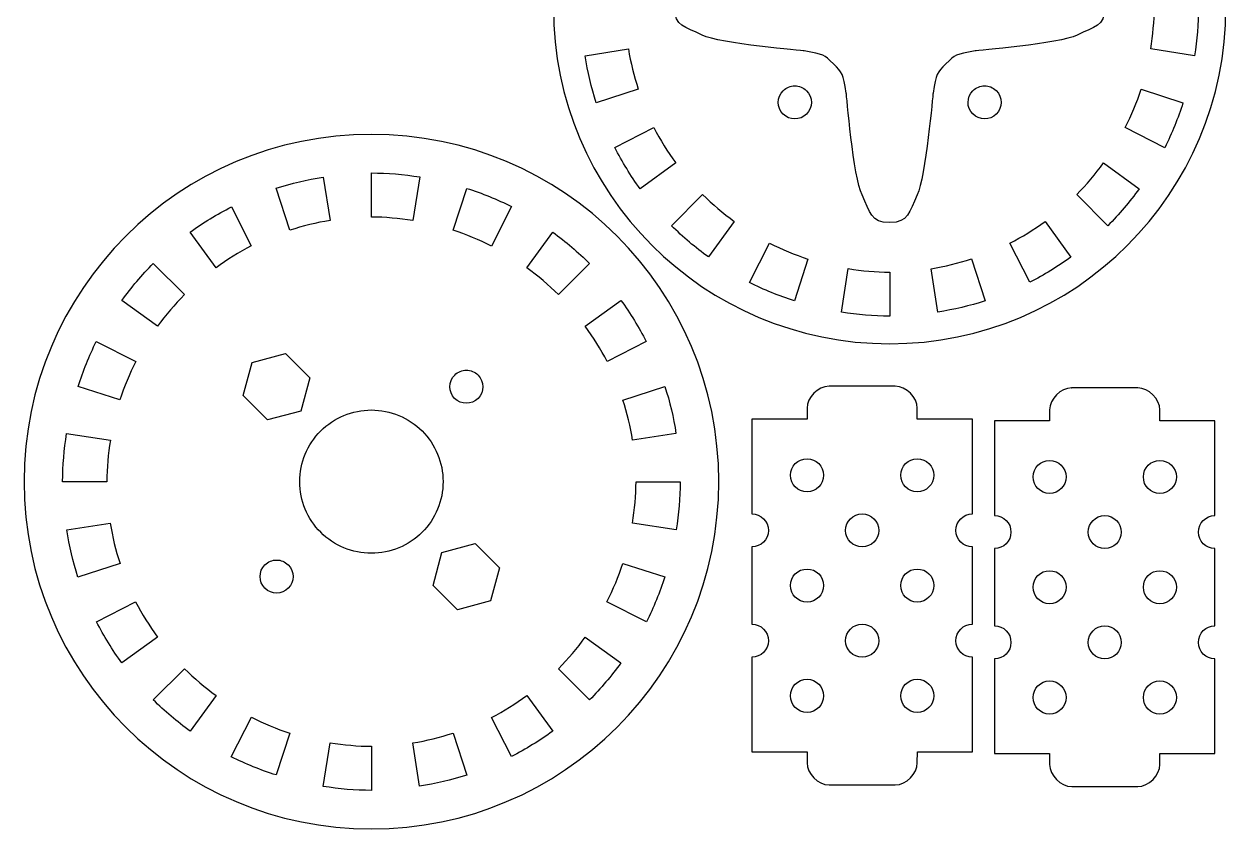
# Model space of a CAD drawing. Extents: x 3 to 308, y -74 to 94.
# Drawn here: x 10.8 to 119.8, y -73.8 to -0.8 of the extents above; entities that cross this region are included whole.
import ezdxf

# ---------------------------------------------------------------- set-up
doc = ezdxf.new("R2010")
doc.units = 0
doc.layers.add('Opaque', color=7, linetype='CONTINUOUS')

msp = doc.modelspace()

# ---------------------------------------------------------------- linework, layer by layer
at = {"layer": 'Opaque', "color": 7}
for p, q in [((61.704559, -3.723911), (65.635265, -3.101018)), ((116.964968, -3.726648), (113.000621, -3.098817)), ((80.722301, -6.453507), (80.723684, -6.453507)), ((80.723684, -6.453507), (80.723684, -6.453507)), ((97.932325, -6.449669), (97.932042, -6.449669)), ((66.528781, -6.756134), (62.712713, -7.995824)), ((112.137416, -6.761101), (115.922608, -7.991393)), ((112.137416, -6.761101), (112.137416, -6.761101)), ((42.32529, -10.852299), (42.32529, -10.852299)), ((64.403309, -12.047798), (67.942658, -10.244765)), ((114.273923, -12.061034), (110.688261, -10.233758)), ((69.933086, -13.439069), (66.696364, -15.790545)), ((108.72264, -13.441807), (111.950556, -15.787243)), ((108.72264, -13.441807), (108.72264, -13.441807)), ((37.950309, -14.7301), (38.573174, -18.660815)), ((37.950309, -14.7301), (37.950309, -14.7301)), ((42.32529, -18.351031), (42.32529, -14.351414)), ((42.32529, -14.351414), (42.32529, -14.351414)), ((49.73749, -19.540002), (50.967245, -15.754256)), ((50.967245, -15.754256), (50.967245, -15.754256)), ((69.539527, -19.135857), (72.366152, -16.309241)), ((109.112332, -19.135857), (106.285707, -16.309241)), ((29.626955, -17.428847), (29.626955, -17.428847)), ((75.233586, -18.746165), (72.88815, -21.974081)), ((103.415536, -18.742298), (105.767011, -21.97902)), ((103.415536, -18.742298), (103.415536, -18.742298)), ((56.417662, -22.954231), (58.763069, -19.726314)), ((58.763069, -19.726314), (58.763069, -19.726314)), ((76.614923, -24.296883), (78.441663, -20.711786)), ((102.024265, -24.272076), (100.220695, -20.732727)), ((22.538859, -22.565072), (22.538859, -22.565072)), ((81.914323, -22.160941), (80.684539, -25.946133)), ((96.733162, -22.146604), (97.972287, -25.962672)), ((96.733162, -22.146604), (96.733162, -22.146604)), ((84.948183, -26.987929), (85.576015, -23.024682)), ((89.32593, -23.34935), (89.32593, -27.348975)), ((93.70091, -26.97029), (93.078046, -23.040119)), ((22.928016, -28.258575), (19.700099, -25.913706)), ((61.718134, -28.261883), (64.954884, -25.910399)), ((64.954884, -25.910399), (64.954884, -25.910399)), ((17.377297, -29.63992), (17.377297, -29.63992)), ((30.705665, -34.547942), (31.509885, -31.548228)), ((31.509885, -31.548228), (34.522297, -30.731327)), ((34.522297, -30.731327), (36.729896, -32.938945)), ((34.522297, -30.731327), (34.522297, -30.731327)), ((50.93558, -32.243316), (50.936934, -32.24331)), ((50.936934, -32.24331), (50.936934, -32.24331)), ((36.729896, -32.938945), (35.919071, -35.9574)), ((65.122439, -34.945368), (68.938507, -33.705684)), ((68.938507, -33.705684), (68.938507, -33.705684)), ((89.829809, -33.69924), (83.829821, -33.69924)), ((83.829821, -33.69924), (83.83095, -33.69924)), ((32.913292, -36.755561), (30.705665, -34.547942)), ((111.829822, -33.849595), (105.829834, -33.849595)), ((105.829834, -33.849595), (105.830963, -33.849595)), ((35.919071, -35.9574), (32.913292, -36.755561)), ((42.32529, -35.850463), (42.32529, -35.850463)), ((81.831152, -35.699052), (81.834538, -36.697853)), ((91.833531, -36.697853), (91.830144, -35.699052)), ((103.831164, -35.849408), (103.834551, -36.848206)), ((113.833543, -36.848209), (113.830156, -35.849408)), ((81.834538, -36.697853), (76.828396, -36.697853)), ((76.828396, -36.697853), (76.828396, -45.274764)), ((96.825336, -36.697853), (91.833531, -36.697853)), ((96.825336, -39.774185), (96.825336, -36.697853)), ((103.834551, -36.848206), (98.828408, -36.848206)), ((98.828408, -36.848206), (98.828408, -45.425117)), ((118.825349, -36.848209), (113.833543, -36.848209)), ((118.825349, -39.924538), (118.825349, -36.848209)), ((14.686252, -37.974848), (14.686252, -37.974848)), ((81.829487, -40.274139), (81.829487, -40.274139)), ((91.830737, -40.274139), (91.830737, -40.274139)), ((96.828158, -39.774185), (96.825336, -39.774185)), ((96.828158, -45.274214), (96.828158, -39.774185)), ((118.828171, -39.924538), (118.825349, -39.924538)), ((118.828171, -45.42457), (118.828171, -39.924538)), ((103.829499, -40.424492), (103.829499, -40.424492)), ((113.830749, -40.424492), (113.830749, -40.424492)), ((66.325214, -42.3526), (66.325214, -42.3526)), ((86.830126, -45.274764), (86.830126, -45.274764)), ((108.830138, -45.425117), (108.830138, -45.425117)), ((14.703891, -46.727595), (18.634597, -46.104722)), ((18.634597, -46.104722), (18.634597, -46.104722)), ((69.964328, -46.730352), (66.000545, -46.102518)), ((48.723804, -48.762129), (51.735651, -47.945229)), ((51.735651, -47.945229), (53.943814, -50.152847)), ((51.735651, -47.945229), (51.735651, -47.945229)), ((47.919584, -51.761844), (48.723804, -48.762129)), ((76.828396, -48.273375), (76.828396, -55.276014)), ((96.828158, -55.275464), (96.828158, -48.272825)), ((98.828408, -48.423728), (98.828408, -55.426367)), ((118.828171, -55.425817), (118.828171, -48.423181)), ((19.528141, -49.75983), (15.712073, -50.999514)), ((33.725245, -49.456667), (33.725217, -49.456661)), ((65.136776, -49.764241), (65.136776, -49.764241)), ((53.943814, -50.152847), (53.132426, -53.171301)), ((81.829487, -50.275389), (81.829487, -50.275389)), ((91.830737, -50.275389), (91.830737, -50.275389)), ((103.829499, -50.425742), (103.829499, -50.425742)), ((113.830749, -50.425742), (113.830749, -50.425742)), ((50.126646, -53.969463), (47.919584, -51.761844)), ((17.402641, -55.050947), (20.94199, -53.247922)), ((20.94199, -53.247922), (20.94199, -53.247922)), ((53.132426, -53.171301), (50.126646, -53.969463)), ((86.830126, -55.276014), (86.830126, -55.276014)), ((108.830138, -55.426367), (108.830138, -55.426367)), ((61.722, -56.444969), (61.722, -56.444969)), ((76.828396, -58.274625), (76.828396, -66.849329)), ((96.828158, -64.774556), (96.828158, -58.274075)), ((98.828408, -58.424978), (98.828408, -66.999682)), ((118.828171, -64.924909), (118.828171, -58.424428)), ((22.538859, -62.139022), (25.365512, -59.312392)), ((25.365512, -59.312392), (25.365512, -59.312392)), ((81.829487, -60.276639), (81.829487, -60.276639)), ((91.830737, -60.276639), (91.830737, -60.276639)), ((103.829499, -60.426993), (103.829499, -60.426993)), ((113.830749, -60.426993), (113.830749, -60.426993)), ((56.414896, -61.745455), (56.414896, -61.745455)), ((29.614255, -67.300054), (31.440995, -63.714952)), ((31.440995, -63.714952), (31.440995, -63.714952)), ((49.732523, -65.149764), (49.732523, -65.149764)), ((96.828158, -66.849329), (96.828158, -64.774556)), ((96.828158, -64.774556), (96.828158, -64.774556)), ((118.828171, -66.999682), (118.828171, -64.924909)), ((118.828171, -64.924909), (118.828171, -64.924909)), ((37.947544, -69.991088), (38.575375, -66.02785)), ((38.575375, -66.02785), (38.575375, -66.02785)), ((42.32529, -66.352516), (42.32529, -70.352133)), ((76.828396, -66.849329), (81.835075, -66.849329)), ((81.835075, -66.849329), (81.831688, -67.849234)), ((91.831837, -67.849234), (91.836353, -66.849329)), ((91.836353, -66.849329), (96.828158, -66.849329)), ((98.828408, -66.999682), (103.835087, -66.999682)), ((103.835087, -66.999682), (103.8317, -67.999587)), ((113.83185, -67.999587), (113.836365, -66.999682)), ((113.836365, -66.999682), (118.828171, -66.999682)), ((83.832051, -69.849594), (89.832039, -69.849594)), ((105.832063, -69.999947), (111.832051, -69.999947))]:
    msp.add_line(p, q, dxfattribs=at)
for points in [[(58.828319, 0.652772), (58.828319, -16.191913), (72.481299, -29.844858), (89.32593, -29.844858)], [(72.325936, -1.847229), (70.76028, -1.065191), (69.826152, -1.085322), (69.826152, 0.652772)], [(89.32593, -29.844858), (106.170617, -29.844858), (119.823569, -16.191913), (119.823569, 0.652772)], [(108.825707, 0.652772), (108.825707, -1.085322), (107.881279, -1.066263), (106.325952, -1.847229)], [(113.000621, -3.098817), (113.20701, -1.859268), (113.315778, -0.605468), (113.325825, 0.651098)], [(117.326015, 0.651098), (117.32037, -0.815357), (117.199777, -2.279102), (116.964968, -3.726648)], [(81.565383, -3.2796), (81.565383, -3.2796), (73.878045, -2.633754), (72.325936, -1.847229)], [(106.325952, -1.847229), (104.773899, -2.633754), (97.086476, -3.2796), (97.086476, -3.2796)], [(65.635265, -3.101018), (65.836998, -4.340877), (66.135786, -5.56304), (66.528781, -6.756134)], [(62.712713, -7.995824), (62.265391, -6.600432), (61.928304, -5.172077), (61.704559, -3.723911)], [(84.220558, -4.4526), (83.369686, -3.601728), (83.369573, -3.601615), (81.565383, -3.2796)], [(97.086476, -3.2796), (95.282258, -3.601615), (95.281609, -3.601728), (94.430737, -4.4526)], [(85.393558, -7.107239), (85.071514, -5.302992), (85.071458, -5.303472), (84.220558, -4.4526)], [(94.430737, -4.4526), (93.579865, -5.303472), (93.580373, -5.302992), (93.258838, -7.107239)], [(79.665068, -6.890077), (79.957958, -6.597187), (80.340285, -6.451927), (80.722301, -6.453507)], [(80.723684, -6.453507), (81.105756, -6.45633), (81.48797, -6.603311), (81.780916, -6.896145)], [(96.875656, -6.891742), (97.168547, -6.59888), (97.550224, -6.451221), (97.932325, -6.449669)], [(97.932042, -6.449669), (98.314115, -6.446847), (98.696385, -6.592784), (98.989275, -6.885674)], [(79.659706, -9.016113), (79.074236, -8.430305), (79.080106, -7.475773), (79.665068, -6.890077)], [(81.780916, -6.896145), (82.366668, -7.481953), (82.372228, -8.424293), (81.786278, -9.010046)], [(86.825949, -16.347228), (86.039367, -14.795175), (85.393558, -7.107239), (85.393558, -7.107239)], [(93.258838, -7.107239), (93.258838, -7.107239), (92.578513, -14.778439), (91.825939, -16.347228)], [(96.868883, -9.006179), (96.283131, -8.420371), (96.289509, -7.477664), (96.875656, -6.891742)], [(98.989275, -6.885674), (99.575056, -7.471539), (99.580531, -8.426467), (98.99492, -9.012247)], [(110.688261, -10.233758), (111.261454, -9.115935), (111.745974, -7.954817), (112.137416, -6.761101)], [(115.922608, -7.991393), (115.480423, -9.389014), (114.929158, -10.749745), (114.273923, -12.061034)], [(81.786278, -9.010046), (81.200442, -9.595826), (80.245486, -9.601837), (79.659706, -9.016113)], [(98.99492, -9.012247), (98.409083, -9.597717), (97.454664, -9.591875), (96.868883, -9.006179)], [(42.32529, -10.852299), (24.928266, -10.852299), (10.822206, -24.94957), (10.822234, -42.346535)], [(73.828346, -42.346535), (73.828346, -24.94957), (59.722286, -10.852271), (42.32529, -10.852299)], [(67.942658, -10.244765), (68.521495, -11.359994), (69.187032, -12.428036), (69.933086, -13.439069)], [(66.696364, -15.790545), (65.835248, -14.604873), (65.068535, -13.353443), (64.403309, -12.047798)], [(106.285707, -16.309241), (107.171829, -15.418689), (107.986632, -14.459923), (108.72264, -13.441807)], [(33.678368, -15.738271), (35.073774, -15.290948), (36.502142, -14.953856), (37.950309, -14.7301)], [(42.32529, -14.351414), (43.791742, -14.356938), (45.255494, -14.477659), (46.703036, -14.712461)], [(46.703036, -14.712461), (46.703036, -14.712461), (46.075205, -18.675697), (46.075205, -18.675697)], [(34.918057, -19.553783), (34.918057, -19.553783), (33.678368, -15.738271), (33.678368, -15.738271)], [(50.967245, -15.754256), (52.364865, -16.196621), (53.725587, -16.748061), (55.036861, -17.403493)], [(72.366152, -16.309241), (73.256704, -17.195334), (74.21547, -18.010166), (75.233586, -18.746165)], [(89.32593, -18.847559), (87.587808, -18.847559), (87.572342, -17.939469), (86.825949, -16.347228)], [(91.825939, -16.347228), (91.073252, -17.916242), (91.063995, -18.847559), (89.32593, -18.847559)], [(111.950556, -15.787243), (111.09356, -16.975991), (110.144588, -18.095654), (109.112332, -19.135857)], [(25.88418, -19.721903), (27.069847, -18.86079), (28.321282, -18.094083), (29.626955, -17.428847)], [(29.626955, -17.428847), (29.626955, -17.428847), (31.42996, -20.967098), (31.42996, -20.967098)], [(55.036861, -17.403493), (55.036861, -17.403493), (53.21015, -20.988598), (53.21015, -20.988598)], [(46.075205, -18.675697), (44.83566, -18.469473), (43.581834, -18.360918), (42.32529, -18.351031)], [(38.573174, -18.660815), (37.33331, -18.86236), (36.111184, -19.160933), (34.918057, -19.553783)], [(53.21015, -20.988598), (52.09229, -20.415597), (50.931169, -19.931244), (49.73749, -19.540002)], [(72.88815, -21.974081), (71.699402, -21.117114), (70.579742, -20.168113), (69.539527, -19.135857)], [(100.220695, -20.732727), (101.336094, -20.153917), (102.404333, -19.488381), (103.415536, -18.742298)], [(28.235684, -22.958639), (28.235684, -22.958639), (25.88418, -19.721903), (25.88418, -19.721903)], [(58.763069, -19.726314), (59.95186, -20.58347), (61.071517, -21.532639), (62.111721, -22.565072)], [(31.42996, -20.967098), (30.314703, -21.546292), (29.24666, -22.212187), (28.235684, -22.958639)], [(78.441663, -20.711786), (79.559517, -21.284979), (80.720636, -21.769499), (81.914323, -22.160941)], [(19.700099, -25.913706), (20.557257, -24.724921), (21.506427, -23.60527), (22.538859, -22.565072)], [(22.538859, -22.565072), (22.538859, -22.565072), (25.364948, -25.391152), (25.364948, -25.391152)], [(62.111721, -22.565072), (62.111721, -22.565072), (59.285632, -25.391152), (59.285632, -25.391152)], [(93.078046, -23.040119), (94.317905, -22.838387), (95.540068, -22.539627), (96.733162, -22.146604)], [(105.767011, -21.97902), (104.581367, -22.840137), (103.329938, -23.60685), (102.024265, -24.272076)], [(59.285632, -25.391152), (58.394904, -24.505026), (57.435966, -23.690215), (56.417662, -22.954231)], [(85.576015, -23.024682), (86.815563, -23.230902), (88.069335, -23.339473), (89.32593, -23.34935)], [(80.684539, -25.946133), (79.286918, -25.50375), (77.926184, -24.952316), (76.614923, -24.296883)], [(25.364948, -25.391152), (24.478841, -26.281705), (23.664026, -27.240459), (22.928016, -28.258575)], [(64.954884, -25.910399), (65.815996, -27.096057), (66.582703, -28.347486), (67.247939, -29.653151)], [(97.972287, -25.962672), (96.577037, -26.409768), (95.14888, -26.746685), (93.70091, -26.97029)], [(89.32593, -27.348975), (87.859475, -27.343331), (86.395729, -27.222737), (84.948183, -26.987929)], [(63.709127, -31.456175), (63.130109, -30.340931), (62.464398, -29.272883), (61.718134, -28.261883)], [(15.728047, -33.709542), (16.170415, -32.311919), (16.721861, -30.951195), (17.377297, -29.63992)], [(17.377297, -29.63992), (17.377297, -29.63992), (20.96293, -31.467199), (20.96293, -31.467199)], [(67.247939, -29.653151), (67.247939, -29.653151), (63.709127, -31.456175), (63.709127, -31.456175)], [(20.96293, -31.467199), (20.389748, -32.585042), (19.905217, -33.746162), (19.513804, -34.939856)], [(49.872392, -34.805916), (49.286612, -34.220164), (49.293695, -33.265107), (49.879448, -32.679326)], [(49.879448, -32.679326), (50.172168, -32.386577), (50.553705, -32.241876), (50.93558, -32.243316)], [(50.936934, -32.24331), (51.318837, -32.246273), (51.700261, -32.39269), (51.993066, -32.685386)], [(51.993066, -32.685386), (52.57879, -33.271166), (52.584576, -34.214096), (51.998993, -34.799848)], [(19.513804, -34.939856), (19.513804, -34.939856), (15.728047, -33.709542), (15.728047, -33.709542)], [(68.938507, -33.705684), (69.385833, -35.101082), (69.722929, -36.529443), (69.946689, -37.977603)], [(83.83095, -33.69924), (82.830952, -33.69924), (81.831152, -34.699054), (81.831152, -35.699052)], [(91.830144, -35.699052), (91.830144, -34.699054), (90.829807, -33.69924), (89.829809, -33.69924)], [(51.998993, -34.799848), (51.413156, -35.385629), (50.458201, -35.391569), (49.872392, -34.805916)], [(105.830963, -33.849595), (104.830965, -33.849595), (103.831164, -34.849407), (103.831164, -35.849408)], [(113.830156, -35.849408), (113.830156, -34.849407), (112.82982, -33.849595), (111.829822, -33.849595)], [(37.729138, -37.754168), (38.948118, -36.535184), (40.601412, -35.850398), (42.32529, -35.850463)], [(42.32529, -35.850463), (44.049173, -35.85039), (45.702474, -36.535174), (46.92146, -37.754158)], [(66.015418, -38.600478), (65.81387, -37.360617), (65.515293, -36.138492), (65.122439, -34.945368)], [(14.325205, -42.3526), (14.330729, -40.886146), (14.451449, -39.422393), (14.686252, -37.974848)], [(14.686252, -37.974848), (14.686252, -37.974848), (18.650035, -38.602683), (18.650035, -38.602683)], [(35.825374, -42.350396), (35.82535, -40.626472), (36.510157, -38.973152), (37.729138, -37.754168)], [(46.92146, -37.754158), (48.140447, -38.973142), (48.825259, -40.626468), (48.825235, -42.350396)], [(69.946689, -37.977603), (69.946689, -37.977603), (66.015418, -38.600478), (66.015418, -38.600478)], [(18.650035, -38.602683), (18.44381, -39.842228), (18.335254, -41.096056), (18.325366, -42.3526)], [(80.330181, -41.773445), (80.330181, -40.945038), (81.001023, -40.274139), (81.829487, -40.274139)], [(81.829487, -40.274139), (82.657922, -40.274139), (83.328792, -40.945038), (83.328792, -41.773445)], [(90.331431, -41.773445), (90.331431, -40.945038), (91.002302, -40.274139), (91.830737, -40.274139)], [(91.830737, -40.274139), (92.6592, -40.274139), (93.330042, -40.945038), (93.330042, -41.773445)], [(102.330194, -41.923798), (102.330194, -41.095391), (103.001036, -40.424492), (103.829499, -40.424492)], [(103.829499, -40.424492), (104.657934, -40.424492), (105.328805, -41.095391), (105.328805, -41.923798)], [(112.331444, -41.923798), (112.331444, -41.095391), (113.002314, -40.424492), (113.830749, -40.424492)], [(113.830749, -40.424492), (114.659212, -40.424492), (115.330055, -41.095391), (115.330055, -41.923798)], [(10.822234, -42.346535), (10.822234, -59.743537), (24.928294, -73.849594), (42.32529, -73.849594)], [(18.325366, -42.3526), (18.325366, -42.3526), (14.325205, -42.3526), (14.325205, -42.3526)], [(37.72914, -46.946621), (36.51016, -45.727638), (35.825351, -44.074319), (35.825374, -42.350396)], [(42.32529, -73.849594), (59.722286, -73.849594), (73.828346, -59.743537), (73.828346, -42.346535)], [(48.825235, -42.350396), (48.825257, -44.074324), (48.140445, -45.727647), (46.921458, -46.946631)], [(66.000545, -46.102518), (66.20677, -44.862972), (66.315326, -43.609145), (66.325214, -42.3526)], [(66.325214, -42.3526), (66.325214, -42.3526), (70.325375, -42.3526), (70.325375, -42.3526)], [(70.325375, -42.3526), (70.319851, -43.819054), (70.199131, -45.282808), (69.964328, -46.730352)], [(81.829487, -43.27275), (81.001023, -43.27275), (80.330181, -42.60188), (80.330181, -41.773445)], [(83.328792, -41.773445), (83.328792, -42.60188), (82.657922, -43.27275), (81.829487, -43.27275)], [(91.830737, -43.27275), (91.002302, -43.27275), (90.331431, -42.60188), (90.331431, -41.773445)], [(93.330042, -41.773445), (93.330042, -42.60188), (92.6592, -43.27275), (91.830737, -43.27275)], [(103.829499, -43.423104), (103.001036, -43.423104), (102.330194, -42.752233), (102.330194, -41.923798)], [(105.328805, -41.923798), (105.328805, -42.752233), (104.657934, -43.423104), (103.829499, -43.423104)], [(113.830749, -43.423104), (113.002314, -43.423104), (112.331444, -42.752233), (112.331444, -41.923798)], [(115.330055, -41.923798), (115.330055, -42.752233), (114.659212, -43.423104), (113.830749, -43.423104)], [(76.828396, -45.274764), (76.828594, -45.274764), (76.828396, -45.274764), (76.828396, -45.274764)], [(76.828396, -45.274764), (77.656831, -45.274764), (78.327702, -45.945635), (78.327702, -46.77407)], [(85.33082, -46.77407), (85.33082, -45.945635), (86.001691, -45.274764), (86.830126, -45.274764)], [(86.830126, -45.274764), (87.658533, -45.274764), (88.329431, -45.945635), (88.329431, -46.77407)], [(95.328853, -46.773519), (95.328853, -45.945084), (95.999723, -45.274214), (96.828158, -45.274214)], [(98.828408, -45.425117), (98.828606, -45.425117), (98.828408, -45.425117), (98.828408, -45.425117)], [(98.828408, -45.425117), (99.656844, -45.425117), (100.327714, -46.09599), (100.327714, -46.924423)], [(107.330833, -46.924423), (107.330833, -46.09599), (108.001703, -45.425117), (108.830138, -45.425117)], [(108.830138, -45.425117), (109.658545, -45.425117), (110.329444, -46.09599), (110.329444, -46.924423)], [(117.328865, -46.923875), (117.328865, -46.095437), (117.999736, -45.42457), (118.828171, -45.42457)], [(15.712073, -50.999514), (15.264747, -49.604116), (14.927651, -48.175755), (14.703891, -46.727595)], [(18.634597, -46.104722), (18.83633, -47.344598), (19.135096, -48.566723), (19.528141, -49.75983)], [(78.327702, -46.77407), (78.327702, -47.602477), (77.656831, -48.273375), (76.828396, -48.273375)], [(86.830126, -48.273375), (86.001691, -48.273375), (85.330848, -47.602477), (85.33082, -46.77407)], [(88.329431, -46.77407), (88.329431, -47.602477), (87.658533, -48.273375), (86.830126, -48.273375)], [(96.828158, -48.272825), (95.999723, -48.272825), (95.328881, -47.601926), (95.328853, -46.773519)], [(42.32529, -48.850324), (40.601413, -48.850389), (38.94812, -48.165603), (37.72914, -46.946621)], [(46.921458, -46.946631), (45.702472, -48.165614), (44.049172, -48.850396), (42.32529, -48.850324)], [(100.327714, -46.924423), (100.327714, -47.752832), (99.656844, -48.423728), (98.828408, -48.423728)], [(108.830138, -48.423728), (108.001703, -48.423728), (107.330861, -47.752832), (107.330833, -46.924423)], [(110.329444, -46.924423), (110.329444, -47.752832), (109.658545, -48.423728), (108.830138, -48.423728)], [(118.828171, -48.423181), (117.999736, -48.423181), (117.328894, -47.752279), (117.328865, -46.923875)], [(76.828396, -48.273375), (76.828227, -48.273375), (76.828396, -48.273375), (76.828396, -48.273375)], [(98.828408, -48.423728), (98.828239, -48.423728), (98.828408, -48.423728), (98.828408, -48.423728)], [(32.661804, -52.019267), (32.076051, -51.433487), (32.082373, -50.478458), (32.668012, -49.892678)], [(32.668012, -49.892678), (32.960903, -49.599788), (33.343173, -49.455115), (33.725245, -49.456667)], [(33.725217, -49.456661), (34.107289, -49.459484), (34.489559, -49.606425), (34.78245, -49.899287)], [(34.78245, -49.899287), (35.36823, -50.485096), (35.373987, -51.427447), (34.788376, -52.0132)], [(63.68765, -53.236895), (64.260832, -52.119054), (64.745363, -50.957934), (65.136776, -49.764241)], [(65.136776, -49.764241), (65.136776, -49.764241), (68.921969, -50.994552), (68.921969, -50.994552)], [(68.921969, -50.994552), (68.479783, -52.392159), (67.928526, -53.752882), (67.273283, -55.064174)], [(80.330181, -51.774694), (80.330181, -50.946287), (81.001023, -50.275389), (81.829487, -50.275389)], [(81.829487, -50.275389), (82.657894, -50.275389), (83.328792, -50.946287), (83.328792, -51.774694)], [(90.331431, -51.774694), (90.331431, -50.946287), (91.002302, -50.275389), (91.830737, -50.275389)], [(91.830737, -50.275389), (92.659172, -50.275389), (93.330042, -50.946287), (93.330042, -51.774694)], [(102.330194, -51.925048), (102.330194, -51.096641), (103.001036, -50.425742), (103.829499, -50.425742)], [(103.829499, -50.425742), (104.657906, -50.425742), (105.328805, -51.096641), (105.328805, -51.925048)], [(112.331444, -51.925048), (112.331444, -51.096641), (113.002314, -50.425742), (113.830749, -50.425742)], [(113.830749, -50.425742), (114.659184, -50.425742), (115.330055, -51.096641), (115.330055, -51.925048)], [(34.788376, -52.0132), (34.202539, -52.598983), (33.247584, -52.604895), (32.661804, -52.019267)], [(81.829487, -53.274), (81.001052, -53.274), (80.330181, -52.60313), (80.330181, -51.774694)], [(83.328792, -51.774694), (83.328792, -52.60313), (82.657922, -53.274), (81.829487, -53.274)], [(91.830737, -53.274), (91.00233, -53.274), (90.331431, -52.60313), (90.331431, -51.774694)], [(93.330042, -51.774694), (93.330042, -52.60313), (92.6592, -53.274), (91.830737, -53.274)], [(103.829499, -53.424353), (103.001064, -53.424353), (102.330194, -52.753483), (102.330194, -51.925048)], [(105.328805, -51.925048), (105.328805, -52.753483), (104.657934, -53.424353), (103.829499, -53.424353)], [(113.830749, -53.424353), (113.002342, -53.424353), (112.331444, -52.753483), (112.331444, -51.925048)], [(115.330055, -51.925048), (115.330055, -52.753483), (114.659212, -53.424353), (113.830749, -53.424353)], [(20.94199, -53.247922), (21.520835, -54.363149), (22.186366, -55.431196), (22.932446, -56.442215)], [(67.273283, -55.064174), (67.273283, -55.064174), (63.68765, -53.236895), (63.68765, -53.236895)], [(19.695696, -58.793699), (18.834584, -57.60804), (18.067877, -56.356612), (17.402641, -55.050947)], [(76.828396, -55.276014), (76.828594, -55.276014), (76.828396, -55.276014), (76.828396, -55.276014)], [(76.828396, -55.276014), (77.656831, -55.276014), (78.327702, -55.946884), (78.327702, -56.77532)], [(85.33082, -56.77532), (85.33082, -55.946884), (86.001691, -55.276014), (86.830126, -55.276014)], [(86.830126, -55.276014), (87.658533, -55.276014), (88.329431, -55.946884), (88.329431, -56.77532)], [(95.328853, -56.774769), (95.328853, -55.946334), (95.999723, -55.275464), (96.828158, -55.275464)], [(98.828408, -55.426367), (98.828606, -55.426367), (98.828408, -55.426367), (98.828408, -55.426367)], [(98.828408, -55.426367), (99.656844, -55.426367), (100.327714, -56.097238), (100.327714, -56.925673)], [(107.330833, -56.925673), (107.330833, -56.097238), (108.001703, -55.426367), (108.830138, -55.426367)], [(108.830138, -55.426367), (109.658545, -55.426367), (110.329444, -56.097238), (110.329444, -56.925673)], [(117.328865, -56.925123), (117.328865, -56.096687), (117.999736, -55.425817), (118.828171, -55.425817)], [(22.932446, -56.442215), (22.932446, -56.442215), (19.695696, -58.793699), (19.695696, -58.793699)], [(59.285096, -59.312392), (60.171193, -58.421838), (60.985999, -57.463084), (61.722, -56.444969)], [(61.722, -56.444969), (61.722, -56.444969), (64.949917, -58.790391), (64.949917, -58.790391)], [(78.327702, -56.77532), (78.327702, -57.603726), (77.656831, -58.274625), (76.828396, -58.274625)], [(86.830126, -58.274625), (86.001691, -58.274625), (85.330848, -57.603726), (85.33082, -56.77532)], [(88.329431, -56.77532), (88.329431, -57.603726), (87.658533, -58.274625), (86.830126, -58.274625)], [(96.828158, -58.274075), (95.999723, -58.274075), (95.328881, -57.603176), (95.328853, -56.774769)], [(100.327714, -56.925673), (100.327714, -57.75408), (99.656844, -58.424978), (98.828408, -58.424978)], [(108.830138, -58.424978), (108.001703, -58.424978), (107.330861, -57.75408), (107.330833, -56.925673)], [(110.329444, -56.925673), (110.329444, -57.75408), (109.658545, -58.424978), (108.830138, -58.424978)], [(118.828171, -58.424428), (117.999736, -58.424428), (117.328894, -57.753529), (117.328865, -56.925123)], [(64.949917, -58.790391), (64.092939, -59.979154), (63.143958, -61.098804), (62.111721, -62.139022)], [(76.828396, -58.274625), (76.828227, -58.274625), (76.828396, -58.274625), (76.828396, -58.274625)], [(98.828408, -58.424978), (98.828239, -58.424978), (98.828408, -58.424978), (98.828408, -58.424978)], [(25.365512, -59.312392), (26.256061, -60.198495), (27.214809, -61.013306), (28.232918, -61.749313)], [(62.111721, -62.139022), (62.111721, -62.139022), (59.285096, -59.312392), (59.285096, -59.312392)], [(80.330181, -61.775394), (80.330181, -60.947015), (81.001023, -60.276639), (81.829487, -60.276639)], [(81.829487, -60.276639), (82.657922, -60.276639), (83.328792, -60.947015), (83.328792, -61.775394)], [(90.331431, -61.775394), (90.331431, -60.947015), (91.002302, -60.276639), (91.830737, -60.276639)], [(91.830737, -60.276639), (92.6592, -60.276639), (93.330042, -60.947015), (93.330042, -61.775394)], [(102.330194, -61.925749), (102.330194, -61.09737), (103.001036, -60.426993), (103.829499, -60.426993)], [(103.829499, -60.426993), (104.657934, -60.426993), (105.328805, -61.09737), (105.328805, -61.925749)], [(112.331444, -61.925749), (112.331444, -61.09737), (113.002314, -60.426993), (113.830749, -60.426993)], [(113.830749, -60.426993), (114.659212, -60.426993), (115.330055, -61.09737), (115.330055, -61.925749)], [(28.232918, -61.749313), (28.232918, -61.749313), (25.887511, -64.977233), (25.887511, -64.977233)], [(53.22062, -63.735898), (54.335841, -63.157056), (55.403883, -62.49153), (56.414896, -61.745455)], [(56.414896, -61.745455), (56.414896, -61.745455), (58.7664, -64.982194), (58.7664, -64.982194)], [(81.829487, -63.2747), (81.001023, -63.2747), (80.330181, -62.603829), (80.330181, -61.775394)], [(83.328792, -61.775394), (83.328792, -62.603829), (82.657922, -63.2747), (81.829487, -63.2747)], [(91.830737, -63.2747), (91.002302, -63.2747), (90.331431, -62.603829), (90.331431, -61.775394)], [(93.330042, -61.775394), (93.330042, -62.603829), (92.6592, -63.2747), (91.830737, -63.2747)], [(103.829499, -63.425053), (103.001036, -63.425053), (102.330194, -62.754183), (102.330194, -61.925749)], [(105.328805, -61.925749), (105.328805, -62.754183), (104.657934, -63.425053), (103.829499, -63.425053)], [(113.830749, -63.425053), (113.002314, -63.425053), (112.331444, -62.754183), (112.331444, -61.925749)], [(115.330055, -61.925749), (115.330055, -62.754183), (114.659212, -63.425053), (113.830749, -63.425053)], [(25.887511, -64.977233), (24.69874, -64.120251), (23.579083, -63.171266), (22.538859, -62.139022)], [(31.440995, -63.714952), (32.558838, -64.28814), (33.719959, -64.772676), (34.913655, -65.164095)], [(55.023625, -67.27525), (55.023625, -67.27525), (53.22062, -63.735898), (53.22062, -63.735898)], [(34.913655, -65.164095), (34.913655, -65.164095), (33.6839, -68.949291), (33.6839, -68.949291)], [(46.077406, -66.043285), (47.317285, -65.84156), (48.539412, -65.542801), (49.732523, -65.149764)], [(49.732523, -65.149764), (49.732523, -65.149764), (50.972212, -68.965829), (50.972212, -68.965829)], [(58.7664, -64.982194), (57.580733, -65.843307), (56.329298, -66.610014), (55.023625, -67.27525)], [(38.575375, -66.02785), (39.81492, -66.234074), (41.068746, -66.342629), (42.32529, -66.352516)], [(46.700271, -69.97345), (46.700271, -69.97345), (46.077406, -66.043285), (46.077406, -66.043285)], [(33.6839, -68.949291), (32.286269, -68.506928), (30.925538, -67.955487), (29.614255, -67.300054)], [(81.831688, -67.849234), (81.831688, -68.849232), (82.832053, -69.849594), (83.832051, -69.849594)], [(89.832039, -69.849594), (90.832037, -69.849594), (91.831837, -68.849232), (91.831837, -67.849234)], [(103.8317, -67.999587), (103.8317, -68.999585), (104.832065, -69.999947), (105.832063, -69.999947)], [(111.832051, -69.999947), (112.832049, -69.999947), (113.83185, -68.999585), (113.83185, -67.999587)], [(50.972212, -68.965829), (49.576791, -69.412966), (48.148423, -69.749874), (46.700271, -69.97345)], [(42.32529, -70.352133), (40.858838, -70.346609), (39.395086, -70.22589), (37.947544, -69.991088)]]:
    msp.add_open_spline(points, degree=3, dxfattribs=at)

doc.saveas('drawing.dxf')
